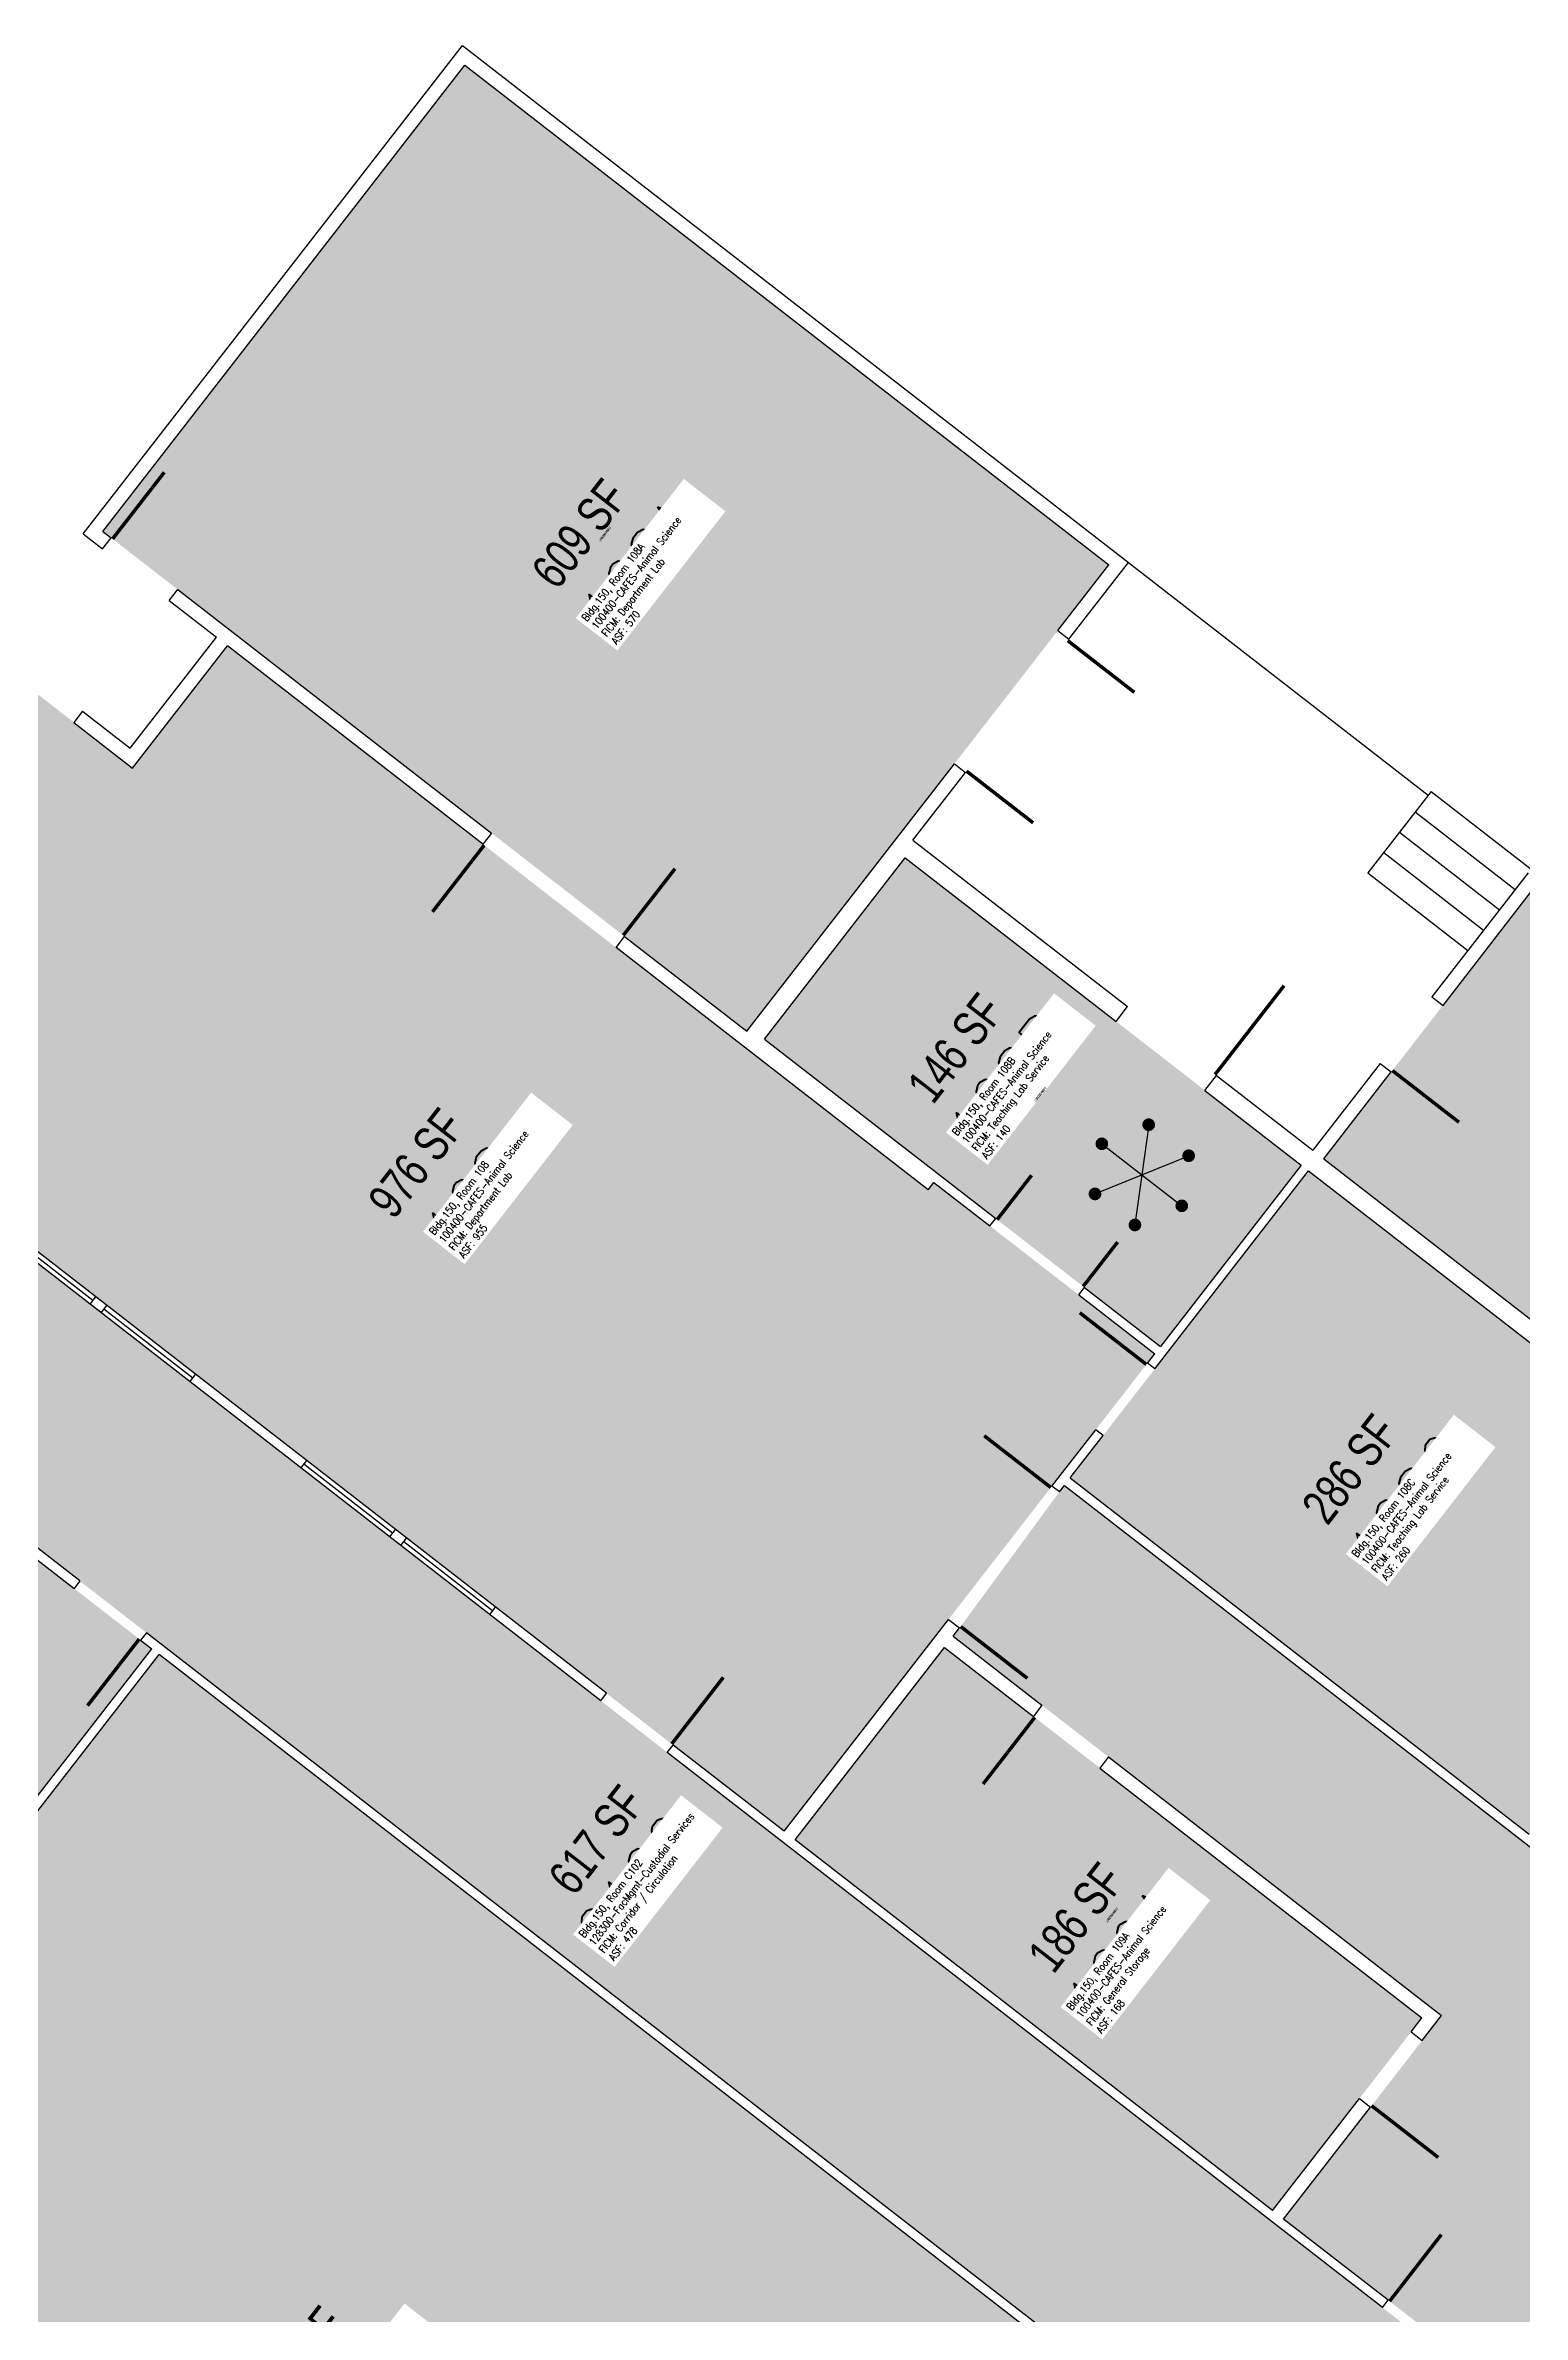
# Model space of a CAD drawing. Header units: inches. Extents: x 69146066 to 69148655, y 27723428 to 27725585.
# Drawn here: x 69147415 to 69148046, y 27724130 to 27725099 of the extents above; entities that cross this region are included whole.
import ezdxf
from ezdxf.enums import TextEntityAlignment as Align

# ---------------------------------------------------------------- set-up
doc = ezdxf.new("R2010")
doc.units = ezdxf.units.IN
doc.header["$LTSCALE"] = 100
doc.header["$MEASUREMENT"] = 0
doc.layers.get('0').update_dxf_attribs({"linetype": 'CONTINUOUS'})
for name, color, linetype in [('A-DOOR', 2, 'CONTINUOUS'), ('A-FLOR', 3, 'CONTINUOUS'), ('A-IDEN-ICON', 4, 'CONTINUOUS'), ('A-IDEN-RNUM', 7, 'CONTINUOUS'), ('A-IDEN-SNUM', 4, 'CONTINUOUS'), ('A-IDEN-VNUM', 4, 'CONTINUOUS'), ('A-SITE', 3, 'CONTINUOUS'), ('A-WALL', 5, 'CONTINUOUS'), ('AREA-TEXT', 3, 'CONTINUOUS'), ('Rooms-Category-Color', 7, 'CONTINUOUS'), ('Rooms-College-Color', 7, 'CONTINUOUS'), ('Rooms-Department-Color', 7, 'CONTINUOUS'), ('Rooms-Division-Color', 7, 'CONTINUOUS'), ('Rooms-Information', 7, 'CONTINUOUS')]:
    doc.layers.add(name, color=color, linetype=linetype)
doc.styles.add('AREA', font='arial.ttf', dxfattribs={"width": 0.75, "height": 12})
doc.styles.add('ROOMSNUMBER', font='txt', dxfattribs={"height": 1})
doc.styles.add('ROOMVNUMBER', font='simplex.shx', dxfattribs={"width": 0.85})

# ---------------------------------------------------------------- blocks, each defined once
blk = doc.blocks.new('CPREF')
at = {"color": 0, "linetype": 'ByBlock'}
for p, q in [((-0.025, 0.052), (0.035, -0.052)), ((-0.025, -0.052), (0.035, 0.052)), ((-0.055, 0), (0.065, 0))]:
    blk.add_line(p, q, dxfattribs=at)
at = {"color": 0, "linetype": 'ByBlock', "const_width": 0.0075}
for points in [[(-0.0269, 0.0487, 1), (-0.0231, 0.0552, 1)], [(0.0331, 0.0487, 1), (0.0369, 0.0552, 1)], [(-0.0569, -0.0032, 1), (-0.0531, 0.0032, 1)], [(0.0631, -0.0032, 1), (0.0669, 0.0032, 1)], [(-0.0269, -0.0552, 1), (-0.0231, -0.0487, 1)], [(0.0331, -0.0552, 1), (0.0369, -0.0487, 1)]]:
    blk.add_lwpolyline(points, format="xyb", close=True, dxfattribs=at)

msp = doc.modelspace()

# ---------------------------------------------------------------- hatches: boundary and pattern name
at = {"layer": 'Rooms-Category-Color', "true_color": 0xe3f498}
for points in [[(69147439.58, 27724891.64), (69147443.13, 27724888.89), (69147471.57, 27724866.81), (69147605.46, 27724762.87), (69147662.33, 27724718.71), (69147714.46, 27724678.24), (69147803.08, 27724792.38), (69147847.23, 27724849.26), (69147869, 27724877.3), (69147594.11, 27725090.7)], [(69147791.86, 27724610.56), (69147794.32, 27724613.72), (69147818.29, 27724595.1), (69147856.21, 27724565.67), (69147888.6, 27724540.52), (69147885.53, 27724536.58), (69147863.45, 27724508.14), (69147844.75, 27724484.05), (69147800.6, 27724427.17), (69147730.38, 27724336.73), (69147682.99, 27724373.52), (69147654.55, 27724395.6), (69147280.14, 27724686.27), (69147395.42, 27724834.77), (69147398.78, 27724832.17), (69147427.22, 27724810.09), (69147452.3, 27724790.62), (69147492.77, 27724842.75), (69147601.78, 27724758.13), (69147658.65, 27724713.97)], [(69147910.07, 27724652.98), (69147872.16, 27724682.42), (69147782.11, 27724752.33), (69147722.01, 27724674.92), (69147820.75, 27724598.26), (69147858.66, 27724568.83), (69147891.05, 27724543.68), (69147951.15, 27724621.1)], [(69148283.77, 27724379.33), (69148305.85, 27724407.76), (69148369.01, 27724489.12), (69148049.1, 27724737.48), (69148011.69, 27724689.3), (69147989.61, 27724660.86), (69147960.79, 27724623.73), (69148280.7, 27724375.38)], [(69147866.61, 27724505.69), (69147888.69, 27724534.12), (69147954.31, 27724618.64), (69148150.2, 27724466.56), (69148048.41, 27724335.44), (69147852.51, 27724487.52)], [(69147980.76, 27724218.95), (69148002.83, 27724247.38), (69148011.11, 27724258.05), (69147868.93, 27724368.43), (69147840.49, 27724390.5), (69147802.58, 27724419.94), (69147805.34, 27724423.49), (69147847.91, 27724481.59), (69147850.06, 27724484.36), (69148122.57, 27724272.79), (69148151.01, 27724250.72), (69148174.71, 27724232.32), (69148252.89, 27724333.03), (69148274.97, 27724361.47), (69148286.93, 27724376.87), (69148309, 27724405.31), (69148313.3, 27724410.84), (69148369.78, 27724366.99), (69148398.21, 27724344.92), (69148488.66, 27724274.7), (69148517.09, 27724252.63), (69148587.39, 27724198.05), (69148563.79, 27724167.64), (69148534.35, 27724129.72), (69148504.92, 27724091.81), (69148475.48, 27724053.89), (69148446.05, 27724015.98), (69148416.61, 27723978.06), (69148333.52, 27723871.03), (69148053.89, 27724088.11), (69148052.66, 27724086.53), (69148045.16, 27724092.36), (69147988.29, 27724136.51), (69147943.66, 27724171.16)], [(69147377.29, 27724472.22), (69147355.21, 27724443.79), (69147267.83, 27724331.23), (69147347.61, 27724269.29), (69147460.44, 27724414.63), (69147455.7, 27724418.31), (69147427.27, 27724440.39), (69147380.66, 27724476.57)], [(69147342.03, 27723934.34), (69147398.91, 27723890.18), (69147568.74, 27723758.34), (69147845.92, 27724115.38), (69147463.6, 27724412.18), (69147245.29, 27724130.97), (69147299.8, 27724088.66), (69147240.93, 27724012.83)]]:
    msp.add_hatch(color=61, dxfattribs=at).paths.add_polyline_path(points)
at = {"layer": 'Rooms-Category-Color', "true_color": 0xadadad}
msp.add_hatch(color=253, dxfattribs=at).paths.add_polyline_path([(69148045.47, 27724087.05), (69148042.71, 27724089.2), (69147985.83, 27724133.35), (69147680.54, 27724370.36), (69147652.1, 27724392.44), (69147314.02, 27724654.9), (69147308.19, 27724647.4), (69147286.12, 27724618.96), (69147255.15, 27724579.07), (69147429.72, 27724443.55), (69147458.16, 27724421.47), (69147986.6, 27724011.22), (69147990.28, 27724015.96), (69148034.43, 27724072.83)])
at = {"layer": 'Rooms-Category-Color', "true_color": 0xe3c5e1}
msp.add_hatch(color=254, dxfattribs=at).paths.add_polyline_path([(69147836.81, 27724385.76), (69147865.25, 27724363.69), (69148002.69, 27724256.99), (69147998.1, 27724251.06), (69147976.02, 27724222.63), (69147938.92, 27724174.84), (69147735.12, 27724333.05), (69147798.9, 27724415.2)])
at = {"layer": 'Rooms-College-Color', "true_color": 0xe3c5e1}
for points in [[(69147439.58, 27724891.64), (69147443.13, 27724888.89), (69147471.57, 27724866.81), (69147605.46, 27724762.87), (69147662.33, 27724718.71), (69147714.46, 27724678.24), (69147803.08, 27724792.38), (69147847.23, 27724849.26), (69147869, 27724877.3), (69147594.11, 27725090.7)], [(69147791.86, 27724610.56), (69147794.32, 27724613.72), (69147818.29, 27724595.1), (69147856.21, 27724565.67), (69147888.6, 27724540.52), (69147885.53, 27724536.58), (69147863.45, 27724508.14), (69147844.75, 27724484.05), (69147800.6, 27724427.17), (69147730.38, 27724336.73), (69147682.99, 27724373.52), (69147654.55, 27724395.6), (69147280.14, 27724686.27), (69147395.42, 27724834.77), (69147398.78, 27724832.17), (69147427.22, 27724810.09), (69147452.3, 27724790.62), (69147492.77, 27724842.75), (69147601.78, 27724758.13), (69147658.65, 27724713.97)], [(69147910.07, 27724652.98), (69147872.16, 27724682.42), (69147782.11, 27724752.33), (69147722.01, 27724674.92), (69147820.75, 27724598.26), (69147858.66, 27724568.83), (69147891.05, 27724543.68), (69147951.15, 27724621.1)], [(69148283.77, 27724379.33), (69148305.85, 27724407.76), (69148369.01, 27724489.12), (69148049.1, 27724737.48), (69148011.69, 27724689.3), (69147989.61, 27724660.86), (69147960.79, 27724623.73), (69148280.7, 27724375.38)], [(69148045.47, 27724087.05), (69148042.71, 27724089.2), (69147985.83, 27724133.35), (69147680.54, 27724370.36), (69147652.1, 27724392.44), (69147314.02, 27724654.9), (69147308.19, 27724647.4), (69147286.12, 27724618.96), (69147255.15, 27724579.07), (69147429.72, 27724443.55), (69147458.16, 27724421.47), (69147986.6, 27724011.22), (69147990.28, 27724015.96), (69148034.43, 27724072.83)], [(69147866.61, 27724505.69), (69147888.69, 27724534.12), (69147954.31, 27724618.64), (69148150.2, 27724466.56), (69148048.41, 27724335.44), (69147852.51, 27724487.52)], [(69147980.76, 27724218.95), (69148002.83, 27724247.38), (69148011.11, 27724258.05), (69147868.93, 27724368.43), (69147840.49, 27724390.5), (69147802.58, 27724419.94), (69147805.34, 27724423.49), (69147847.91, 27724481.59), (69147850.06, 27724484.36), (69148122.57, 27724272.79), (69148151.01, 27724250.72), (69148174.71, 27724232.32), (69148252.89, 27724333.03), (69148274.97, 27724361.47), (69148286.93, 27724376.87), (69148309, 27724405.31), (69148313.3, 27724410.84), (69148369.78, 27724366.99), (69148398.21, 27724344.92), (69148488.66, 27724274.7), (69148517.09, 27724252.63), (69148587.39, 27724198.05), (69148563.79, 27724167.64), (69148534.35, 27724129.72), (69148504.92, 27724091.81), (69148475.48, 27724053.89), (69148446.05, 27724015.98), (69148416.61, 27723978.06), (69148333.52, 27723871.03), (69148053.89, 27724088.11), (69148052.66, 27724086.53), (69148045.16, 27724092.36), (69147988.29, 27724136.51), (69147943.66, 27724171.16)], [(69147377.29, 27724472.22), (69147355.21, 27724443.79), (69147267.83, 27724331.23), (69147347.61, 27724269.29), (69147460.44, 27724414.63), (69147455.7, 27724418.31), (69147427.27, 27724440.39), (69147380.66, 27724476.57)], [(69147836.81, 27724385.76), (69147865.25, 27724363.69), (69148002.69, 27724256.99), (69147998.1, 27724251.06), (69147976.02, 27724222.63), (69147938.92, 27724174.84), (69147735.12, 27724333.05), (69147798.9, 27724415.2)], [(69147342.03, 27723934.34), (69147398.91, 27723890.18), (69147568.74, 27723758.34), (69147845.92, 27724115.38), (69147463.6, 27724412.18), (69147245.29, 27724130.97), (69147299.8, 27724088.66), (69147240.93, 27724012.83)]]:
    msp.add_hatch(color=254, dxfattribs=at).paths.add_polyline_path(points)
at = {"layer": 'Rooms-Department-Color', "true_color": 0xe3c5e1}
for points in [[(69147439.58, 27724891.64), (69147443.13, 27724888.89), (69147471.57, 27724866.81), (69147605.46, 27724762.87), (69147662.33, 27724718.71), (69147714.46, 27724678.24), (69147803.08, 27724792.38), (69147847.23, 27724849.26), (69147869, 27724877.3), (69147594.11, 27725090.7)], [(69147791.86, 27724610.56), (69147794.32, 27724613.72), (69147818.29, 27724595.1), (69147856.21, 27724565.67), (69147888.6, 27724540.52), (69147885.53, 27724536.58), (69147863.45, 27724508.14), (69147844.75, 27724484.05), (69147800.6, 27724427.17), (69147730.38, 27724336.73), (69147682.99, 27724373.52), (69147654.55, 27724395.6), (69147280.14, 27724686.27), (69147395.42, 27724834.77), (69147398.78, 27724832.17), (69147427.22, 27724810.09), (69147452.3, 27724790.62), (69147492.77, 27724842.75), (69147601.78, 27724758.13), (69147658.65, 27724713.97)], [(69147910.07, 27724652.98), (69147872.16, 27724682.42), (69147782.11, 27724752.33), (69147722.01, 27724674.92), (69147820.75, 27724598.26), (69147858.66, 27724568.83), (69147891.05, 27724543.68), (69147951.15, 27724621.1)], [(69148283.77, 27724379.33), (69148305.85, 27724407.76), (69148369.01, 27724489.12), (69148049.1, 27724737.48), (69148011.69, 27724689.3), (69147989.61, 27724660.86), (69147960.79, 27724623.73), (69148280.7, 27724375.38)], [(69147866.61, 27724505.69), (69147888.69, 27724534.12), (69147954.31, 27724618.64), (69148150.2, 27724466.56), (69148048.41, 27724335.44), (69147852.51, 27724487.52)], [(69147980.76, 27724218.95), (69148002.83, 27724247.38), (69148011.11, 27724258.05), (69147868.93, 27724368.43), (69147840.49, 27724390.5), (69147802.58, 27724419.94), (69147805.34, 27724423.49), (69147847.91, 27724481.59), (69147850.06, 27724484.36), (69148122.57, 27724272.79), (69148151.01, 27724250.72), (69148174.71, 27724232.32), (69148252.89, 27724333.03), (69148274.97, 27724361.47), (69148286.93, 27724376.87), (69148309, 27724405.31), (69148313.3, 27724410.84), (69148369.78, 27724366.99), (69148398.21, 27724344.92), (69148488.66, 27724274.7), (69148517.09, 27724252.63), (69148587.39, 27724198.05), (69148563.79, 27724167.64), (69148534.35, 27724129.72), (69148504.92, 27724091.81), (69148475.48, 27724053.89), (69148446.05, 27724015.98), (69148416.61, 27723978.06), (69148333.52, 27723871.03), (69148053.89, 27724088.11), (69148052.66, 27724086.53), (69148045.16, 27724092.36), (69147988.29, 27724136.51), (69147943.66, 27724171.16)], [(69147377.29, 27724472.22), (69147355.21, 27724443.79), (69147267.83, 27724331.23), (69147347.61, 27724269.29), (69147460.44, 27724414.63), (69147455.7, 27724418.31), (69147427.27, 27724440.39), (69147380.66, 27724476.57)], [(69147836.81, 27724385.76), (69147865.25, 27724363.69), (69148002.69, 27724256.99), (69147998.1, 27724251.06), (69147976.02, 27724222.63), (69147938.92, 27724174.84), (69147735.12, 27724333.05), (69147798.9, 27724415.2)], [(69147342.03, 27723934.34), (69147398.91, 27723890.18), (69147568.74, 27723758.34), (69147845.92, 27724115.38), (69147463.6, 27724412.18), (69147245.29, 27724130.97), (69147299.8, 27724088.66), (69147240.93, 27724012.83)]]:
    msp.add_hatch(color=254, dxfattribs=at).paths.add_polyline_path(points)
at = {"layer": 'Rooms-Department-Color', "true_color": 0xacacac}
msp.add_hatch(color=253, dxfattribs=at).paths.add_polyline_path([(69148045.47, 27724087.05), (69148042.71, 27724089.2), (69147985.83, 27724133.35), (69147680.54, 27724370.36), (69147652.1, 27724392.44), (69147314.02, 27724654.9), (69147308.19, 27724647.4), (69147286.12, 27724618.96), (69147255.15, 27724579.07), (69147429.72, 27724443.55), (69147458.16, 27724421.47), (69147986.6, 27724011.22), (69147990.28, 27724015.96), (69148034.43, 27724072.83)])
at = {"layer": 'Rooms-Division-Color', "true_color": 0xe3c5e1}
for points in [[(69147439.58, 27724891.64), (69147443.13, 27724888.89), (69147471.57, 27724866.81), (69147605.46, 27724762.87), (69147662.33, 27724718.71), (69147714.46, 27724678.24), (69147803.08, 27724792.38), (69147847.23, 27724849.26), (69147869, 27724877.3), (69147594.11, 27725090.7)], [(69147791.86, 27724610.56), (69147794.32, 27724613.72), (69147818.29, 27724595.1), (69147856.21, 27724565.67), (69147888.6, 27724540.52), (69147885.53, 27724536.58), (69147863.45, 27724508.14), (69147844.75, 27724484.05), (69147800.6, 27724427.17), (69147730.38, 27724336.73), (69147682.99, 27724373.52), (69147654.55, 27724395.6), (69147280.14, 27724686.27), (69147395.42, 27724834.77), (69147398.78, 27724832.17), (69147427.22, 27724810.09), (69147452.3, 27724790.62), (69147492.77, 27724842.75), (69147601.78, 27724758.13), (69147658.65, 27724713.97)], [(69147910.07, 27724652.98), (69147872.16, 27724682.42), (69147782.11, 27724752.33), (69147722.01, 27724674.92), (69147820.75, 27724598.26), (69147858.66, 27724568.83), (69147891.05, 27724543.68), (69147951.15, 27724621.1)], [(69148283.77, 27724379.33), (69148305.85, 27724407.76), (69148369.01, 27724489.12), (69148049.1, 27724737.48), (69148011.69, 27724689.3), (69147989.61, 27724660.86), (69147960.79, 27724623.73), (69148280.7, 27724375.38)], [(69147866.61, 27724505.69), (69147888.69, 27724534.12), (69147954.31, 27724618.64), (69148150.2, 27724466.56), (69148048.41, 27724335.44), (69147852.51, 27724487.52)], [(69147980.76, 27724218.95), (69148002.83, 27724247.38), (69148011.11, 27724258.05), (69147868.93, 27724368.43), (69147840.49, 27724390.5), (69147802.58, 27724419.94), (69147805.34, 27724423.49), (69147847.91, 27724481.59), (69147850.06, 27724484.36), (69148122.57, 27724272.79), (69148151.01, 27724250.72), (69148174.71, 27724232.32), (69148252.89, 27724333.03), (69148274.97, 27724361.47), (69148286.93, 27724376.87), (69148309, 27724405.31), (69148313.3, 27724410.84), (69148369.78, 27724366.99), (69148398.21, 27724344.92), (69148488.66, 27724274.7), (69148517.09, 27724252.63), (69148587.39, 27724198.05), (69148563.79, 27724167.64), (69148534.35, 27724129.72), (69148504.92, 27724091.81), (69148475.48, 27724053.89), (69148446.05, 27724015.98), (69148416.61, 27723978.06), (69148333.52, 27723871.03), (69148053.89, 27724088.11), (69148052.66, 27724086.53), (69148045.16, 27724092.36), (69147988.29, 27724136.51), (69147943.66, 27724171.16)], [(69147377.29, 27724472.22), (69147355.21, 27724443.79), (69147267.83, 27724331.23), (69147347.61, 27724269.29), (69147460.44, 27724414.63), (69147455.7, 27724418.31), (69147427.27, 27724440.39), (69147380.66, 27724476.57)], [(69147836.81, 27724385.76), (69147865.25, 27724363.69), (69148002.69, 27724256.99), (69147998.1, 27724251.06), (69147976.02, 27724222.63), (69147938.92, 27724174.84), (69147735.12, 27724333.05), (69147798.9, 27724415.2)], [(69147342.03, 27723934.34), (69147398.91, 27723890.18), (69147568.74, 27723758.34), (69147845.92, 27724115.38), (69147463.6, 27724412.18), (69147245.29, 27724130.97), (69147299.8, 27724088.66), (69147240.93, 27724012.83)]]:
    msp.add_hatch(color=254, dxfattribs=at).paths.add_polyline_path(points)
at = {"layer": 'Rooms-Division-Color', "true_color": 0xadadad}
msp.add_hatch(color=253, dxfattribs=at).paths.add_polyline_path([(69148045.47, 27724087.05), (69148042.71, 27724089.2), (69147985.83, 27724133.35), (69147680.54, 27724370.36), (69147652.1, 27724392.44), (69147314.02, 27724654.9), (69147308.19, 27724647.4), (69147286.12, 27724618.96), (69147255.15, 27724579.07), (69147429.72, 27724443.55), (69147458.16, 27724421.47), (69147986.6, 27724011.22), (69147990.28, 27724015.96), (69148034.43, 27724072.83)])

# ---------------------------------------------------------------- linework, layer by layer
at = {"layer": 'A-DOOR'}
for points in [[(69147443.72, 27724888.43, 1.5, 1.5, 0), (69147465.8, 27724916.86, 0, 0, 0), (69147465.21, 27724917.32, 0, 0, -0.414214), (69147471.57, 27724866.81, 0, 0, -0.414214)], [(69147851.51, 27724844.98, 1.5, 1.5, 0), (69147879.94, 27724822.91, 0, 0, 0), (69147880.4, 27724823.5, 0, 0, -0.414214), (69147829.89, 27724817.14, 0, 0, -0.414214)], [(69147399.37, 27724831.71, 1.5, 1.5, 0), (69147377.3, 27724803.27, 0, 0, 0), (69147376.71, 27724803.73, 0, 0, 0.414214), (69147427.22, 27724810.09, 0, 0, 0.414214)], [(69147808.27, 27724789.3, 1.5, 1.5, 0), (69147836.71, 27724767.22, 0, 0, 0), (69147836.25, 27724766.63, 0, 0, 0.414214), (69147829.89, 27724817.14, 0, 0, 0.414214)], [(69147602.37, 27724757.67, 1.5, 1.5, 0), (69147580.29, 27724729.23, 0, 0, 0), (69147579.7, 27724729.69, 0, 0, 0.414214), (69147630.21, 27724736.05, 0, 0, 0.414214)], [(69147661.74, 27724719.17, 1.5, 1.5, 0), (69147683.81, 27724747.61, 0, 0, 0), (69147684.41, 27724747.15, 0, 0, 0.414214), (69147633.89, 27724740.79, 0, 0, 0.414214)], [(69147914.38, 27724659.76, 1.5, 1.5, 0), (69147943.82, 27724697.68, 0, 0, 0), (69147944.41, 27724697.22, 0, 0, 0.414214), (69147877.06, 27724688.74, 0, 0, 0.414214)], [(69147990.07, 27724661.45, 1.5, 1.5, 0), (69148018.51, 27724639.38, 0, 0, 0), (69148018.05, 27724638.78, 0, 0, 0.414214), (69148011.69, 27724689.3, 0, 0, 0.414214)], [(69147821.34, 27724597.8, 1.5, 1.5, 0), (69147836.06, 27724616.76, 0, 0, 0), (69147835.47, 27724617.22, 0, 0, -0.414214), (69147839.71, 27724583.54, 0, 0, -0.414214)], [(69147858.07, 27724569.29, 1.5, 1.5, 0), (69147872.79, 27724588.24, 0, 0, 0), (69147873.38, 27724587.78, 0, 0, 0.414214), (69147839.71, 27724583.54, 0, 0, 0.414214)], [(69147885.07, 27724535.98, 1.5, 1.5, 0), (69147856.63, 27724558.06, 0, 0, 0), (69147857.09, 27724558.65, 0, 0, 0.414214), (69147863.45, 27724508.14, 0, 0, 0.414214)], [(69147844.29, 27724483.45, 1.5, 1.5, 0), (69147815.85, 27724505.53, 0, 0, 0), (69147816.31, 27724506.12, 0, 0, 0.414214), (69147822.67, 27724455.61, 0, 0, 0.414214)], [(69147805.8, 27724424.09, 1.5, 1.5, 0), (69147834.23, 27724402.01, 0, 0, 0), (69147833.77, 27724401.42, 0, 0, 0.414214), (69147827.41, 27724451.93, 0, 0, 0.414214)], [(69147455.11, 27724418.77, 1.5, 1.5, 0), (69147433.03, 27724390.33, 0, 0, 0), (69147433.63, 27724389.87, 0, 0, -0.414214), (69147427.27, 27724440.39, 0, 0, -0.414214)], [(69147682.4, 27724373.98, 1.5, 1.5, 0), (69147704.47, 27724402.42, 0, 0, 0), (69147705.07, 27724401.96, 0, 0, 0.414214), (69147654.55, 27724395.6, 0, 0, 0.414214)], [(69147837.41, 27724385.31, 1.5, 1.5, 0), (69147815.33, 27724356.87, 0, 0, 0), (69147814.74, 27724357.33, 0, 0, 0.414214), (69147865.25, 27724363.69, 0, 0, 0.414214)], [(69147981.22, 27724219.54, 1.5, 1.5, 0), (69148009.65, 27724197.46, 0, 0, 0), (69148009.19, 27724196.87, 0, 0, 0.414214), (69148002.83, 27724247.38, 0, 0, 0.414214)], [(69147988.88, 27724136.05, 1.5, 1.5, 0), (69148010.96, 27724164.49, 0, 0, 0), (69148010.36, 27724164.95, 0, 0, -0.414214), (69148016.72, 27724114.43, 0, 0, -0.414214)]]:
    msp.add_lwpolyline(points, format="xyseb", dxfattribs=at)
at = {"layer": 'A-FLOR'}
for p, q in [((69147435.31, 27724563.27), (69147397.4, 27724592.71)), ((69147434.09, 27724561.69), (69147436.54, 27724564.85)), ((69147438.83, 27724558.01), (69147441.28, 27724561.17)), ((69147477.97, 27724530.16), (69147440.05, 27724559.59)), ((69147476.74, 27724528.58), (69147479.19, 27724531.74)), ((69147524.13, 27724491.78), (69147526.59, 27724494.94)), ((69147563.28, 27724463.93), (69147525.36, 27724493.36)), ((69147562.05, 27724462.35), (69147564.5, 27724465.51)), ((69147566.79, 27724458.67), (69147569.24, 27724461.83)), ((69147605.93, 27724430.81), (69147568.02, 27724460.25)), ((69147604.71, 27724429.23), (69147607.16, 27724432.39))]:
    msp.add_line(p, q, dxfattribs=at)
at = {"layer": 'A-SITE'}
for p, q in [((69147877.42, 27724878.36), (69148005.38, 27724779.01)), ((69148006.61, 27724780.59), (69147979.63, 27724745.84)), ((69147999.86, 27724771.91), (69148042.52, 27724738.79)), ((69148006.61, 27724780.59), (69148049.26, 27724747.48)), ((69147993.12, 27724763.22), (69148035.77, 27724730.1)), ((69147986.37, 27724754.53), (69148029.03, 27724721.41)), ((69147979.63, 27724745.84), (69148022.28, 27724712.72))]:
    msp.add_line(p, q, dxfattribs=at)
at = {"layer": 'A-WALL'}
for p, q in [((69147431.16, 27724890.58), (69147593.05, 27725099.12)), ((69147593.05, 27725099.12), (69147877.42, 27724878.36)), ((69147439.58, 27724891.64), (69147594.11, 27725090.7)), ((69147594.11, 27725090.7), (69147869, 27724877.3)), ((69147431.16, 27724890.58), (69147439.45, 27724884.15)), ((69147439.45, 27724884.15), (69147443.13, 27724888.89)), ((69147439.58, 27724891.64), (69147443.13, 27724888.89)), ((69147851.97, 27724845.58), (69147877.42, 27724878.36)), ((69147847.23, 27724849.26), (69147869, 27724877.3)), ((69147467.89, 27724862.07), (69147471.57, 27724866.81)), ((69147467.89, 27724862.07), (69147488.03, 27724846.43)), ((69147471.57, 27724866.81), (69147605.46, 27724762.87)), ((69147847.23, 27724849.26), (69147851.97, 27724845.58)), ((69147451.24, 27724799.04), (69147488.03, 27724846.43)), ((69147452.3, 27724790.62), (69147492.77, 27724842.75)), ((69147601.78, 27724758.13), (69147492.77, 27724842.75)), ((69147430.9, 27724814.83), (69147427.22, 27724810.09)), ((69147430.9, 27724814.83), (69147451.24, 27724799.04)), ((69147427.22, 27724810.09), (69147452.3, 27724790.62)), ((69147714.46, 27724678.24), (69147803.08, 27724792.38)), ((69147803.08, 27724792.38), (69147807.81, 27724788.7)), ((69147785.43, 27724759.87), (69147807.81, 27724788.7)), ((69147605.46, 27724762.87), (69147601.78, 27724758.13)), ((69147722.01, 27724674.92), (69147782.11, 27724752.33)), ((69147782.11, 27724752.33), (69147872.16, 27724682.42)), ((69147785.43, 27724759.87), (69147877.06, 27724688.74)), ((69148048.04, 27724745.9), (69148006.95, 27724692.98)), ((69148011.69, 27724689.3), (69148049.1, 27724737.48)), ((69147658.65, 27724713.97), (69147662.33, 27724718.71)), ((69147791.86, 27724610.56), (69147658.65, 27724713.97)), ((69147662.33, 27724718.71), (69147714.46, 27724678.24)), ((69147654.55, 27724395.6), (69147280.14, 27724686.27)), ((69147872.16, 27724682.42), (69147877.06, 27724688.74)), ((69148006.95, 27724692.98), (69148011.69, 27724689.3)), ((69147722.01, 27724674.92), (69147820.75, 27724598.26)), ((69147910.07, 27724652.98), (69147914.98, 27724659.3)), ((69147914.98, 27724659.3), (69147956.05, 27724627.41)), ((69147984.87, 27724664.54), (69147956.05, 27724627.41)), ((69147960.79, 27724623.73), (69147989.61, 27724660.86)), ((69147984.87, 27724664.54), (69147989.61, 27724660.86)), ((69147652.1, 27724392.44), (69147314.02, 27724654.9)), ((69147910.07, 27724652.98), (69147951.15, 27724621.1)), ((69147888.69, 27724534.12), (69147954.31, 27724618.64)), ((69147951.15, 27724621.1), (69147891.05, 27724543.68)), ((69147954.31, 27724618.64), (69148150.2, 27724466.56)), ((69147960.79, 27724623.73), (69148280.7, 27724375.38)), ((69147791.86, 27724610.56), (69147794.32, 27724613.72)), ((69147794.32, 27724613.72), (69147818.29, 27724595.1)), ((69147818.29, 27724595.1), (69147820.75, 27724598.26)), ((69147429.72, 27724443.55), (69147255.15, 27724579.07)), ((69147856.21, 27724565.67), (69147858.66, 27724568.83)), ((69147858.66, 27724568.83), (69147891.05, 27724543.68)), ((69147856.21, 27724565.67), (69147888.6, 27724540.52)), ((69147885.53, 27724536.58), (69147888.6, 27724540.52)), ((69147888.69, 27724534.12), (69147885.53, 27724536.58)), ((69147844.75, 27724484.05), (69147863.45, 27724508.14)), ((69147852.51, 27724487.52), (69147866.61, 27724505.69)), ((69147866.61, 27724505.69), (69147863.45, 27724508.14)), ((69147847.91, 27724481.59), (69147844.75, 27724484.05)), ((69147847.91, 27724481.59), (69147850.06, 27724484.36)), ((69147850.06, 27724484.36), (69148122.57, 27724272.79)), ((69147852.51, 27724487.52), (69148048.41, 27724335.44)), ((69147380.66, 27724476.57), (69147427.27, 27724440.39)), ((69147429.72, 27724443.55), (69147427.27, 27724440.39)), ((69147730.38, 27724336.73), (69147800.6, 27724427.17)), ((69147800.6, 27724427.17), (69147805.34, 27724423.49)), ((69147802.58, 27724419.94), (69147805.34, 27724423.49)), ((69147347.61, 27724269.29), (69147460.44, 27724414.63)), ((69147458.16, 27724421.47), (69147455.7, 27724418.31)), ((69147455.7, 27724418.31), (69147460.44, 27724414.63)), ((69147986.6, 27724011.22), (69147458.16, 27724421.47)), ((69147735.12, 27724333.05), (69147798.9, 27724415.2)), ((69147798.9, 27724415.2), (69147836.81, 27724385.76)), ((69147802.58, 27724419.94), (69147840.49, 27724390.5)), ((69147245.29, 27724130.97), (69147463.6, 27724412.18)), ((69147985.73, 27724006.83), (69147463.6, 27724412.18)), ((69147652.1, 27724392.44), (69147654.55, 27724395.6)), ((69147840.49, 27724390.5), (69147836.81, 27724385.76)), ((69147680.54, 27724370.36), (69147682.99, 27724373.52)), ((69147985.83, 27724133.35), (69147680.54, 27724370.36)), ((69147730.38, 27724336.73), (69147682.99, 27724373.52)), ((69147868.93, 27724368.43), (69147865.25, 27724363.69)), ((69147868.93, 27724368.43), (69148011.11, 27724258.05)), ((69147865.25, 27724363.69), (69148002.69, 27724256.99)), ((69147938.92, 27724174.84), (69147735.12, 27724333.05)), ((69148002.83, 27724247.38), (69148011.11, 27724258.05)), ((69147998.1, 27724251.06), (69148002.69, 27724256.99)), ((69147998.1, 27724251.06), (69148002.83, 27724247.38)), ((69147938.92, 27724174.84), (69147976.02, 27724222.63)), ((69147976.02, 27724222.63), (69147980.76, 27724218.95)), ((69147943.66, 27724171.16), (69147980.76, 27724218.95)), ((69147988.29, 27724136.51), (69147943.66, 27724171.16)), ((69147985.83, 27724133.35), (69147988.29, 27724136.51))]:
    msp.add_line(p, q, dxfattribs=at)

# ---------------------------------------------------------------- block references
at = {"layer": 'A-IDEN-ICON', "xscale": 359.9999999999999, "yscale": 359.9999999999999, "zscale": 359.9999999999999, "rotation": 322.1766742889534}
msp.add_blockref('CPREF', (69147881.69, 27724618.05), dxfattribs=at)

# ---------------------------------------------------------------- texts
at = {"layer": 'A-IDEN-RNUM', "style": 'ROOMSNUMBER', "width": 0.85}
for s, p in [('0108-A0', (69147653.89, 27724890.48)), ('0108-B0', (69147839.73, 27724651.25)), ('0108-00', (69147598.85, 27724605.96)), ('0108-C0', (69147998.64, 27724475.98)), ('C102-00', (69147663.04, 27724318.47)), ('0109-A0', (69147870.31, 27724300.9))]:
    msp.add_text(s, height=1, rotation=52.18, dxfattribs=at).set_placement(p, align=Align.MIDDLE)
at = {"layer": 'A-IDEN-SNUM', "style": 'ROOMSNUMBER', "width": 0.85}
for s, p in [('15000108A0', (69147653.89, 27724890.48)), ('15000108B0', (69147839.73, 27724651.25)), ('1500010800', (69147598.85, 27724605.96)), ('15000108C0', (69147998.64, 27724475.98)), ('1500C10200', (69147663.04, 27724318.47)), ('15000109A0', (69147870.31, 27724300.9))]:
    msp.add_text(s, height=1, rotation=52.18, dxfattribs=at).set_placement(p, align=Align.MIDDLE)
at = {"layer": 'A-IDEN-VNUM', "style": 'ROOMVNUMBER', "width": 0.85}
for s, p in [('108A', (69147670.17, 27724875.86)), ('108B', (69147827.69, 27724655.54)), ('108', (69147598.85, 27724605.96)), ('108C', (69147998.64, 27724475.98)), ('C102', (69147668.73, 27724313.53)), ('109A', (69147877.14, 27724282.91))]:
    msp.add_text(s, height=22.5, rotation=52.18, dxfattribs=at).set_placement(p, align=Align.MIDDLE)
at = {"layer": 'AREA-TEXT', "style": 'AREA', "width": 0.75}
for s, p in [('609 SF', (69147643.1, 27724890.69)), ('146 SF', (69147803.55, 27724671.08)), ('976 SF', (69147573.34, 27724621.96)), ('286 SF', (69147971.96, 27724491.37)), ('617 SF', (69147650.31, 27724333.06)), ('186 SF', (69147854.99, 27724299.89)), ('1,473 SF', (69147518.41, 27724105.38))]:
    msp.add_text(s, height=15, rotation=52.18, dxfattribs=at).set_placement(p, align=Align.MIDDLE_CENTER)

# ---------------------------------------------------------------- next in the draw order: texts
at = {"layer": 'Rooms-Information', "char_height": 3.2143, "width": 72, "attachment_point": 7, "rotation": 52.18, "style": 'ROOMVNUMBER', "bg_fill": 3, "box_fill_scale": 1.5, "bg_fill_color": 256, "bg_fill_true_color": 13158600, "bg_fill_transparency": 0}
for s, insert in [('Bldg.150, Room 108A^M^J100400-CAFES-Animal Science^M^JFICM: Department Lab^M^JASF: 570', (69147658.95, 27724843.07)), ('Bldg.150, Room 108B^M^J100400-CAFES-Animal Science^M^JFICM: Teaching Lab Service^M^JASF: 140', (69147817.03, 27724623.46)), ('Bldg.150, Room 108^M^J100400-CAFES-Animal Science^M^JFICM: Department Lab^M^JASF: 955', (69147593.77, 27724581.07)), ('Bldg.150, Room 108C^M^J100400-CAFES-Animal Science^M^JFICM: Teaching Lab Service^M^JASF: 260', (69147987.7, 27724443.55)), ('Bldg.150, Room C102^M^J128300-FacMgmt-Custodial Services^M^JFICM: Corridor / Circulation^M^JASF: 478', (69147657.79, 27724281.09)), ('Bldg.150, Room 109A^M^J100400-CAFES-Animal Science^M^JFICM: General Storage^M^JASF: 168', (69147865.93, 27724250.11)), ('Bldg.150, Room 110^M^J100400-CAFES-Animal Science^M^JFICM: Teaching Lab Service^M^JASF: 1436', (69147539.73, 27724064.12))]:
    msp.add_mtext(s, dxfattribs=dict(at, insert=insert))

doc.saveas('drawing.dxf')
